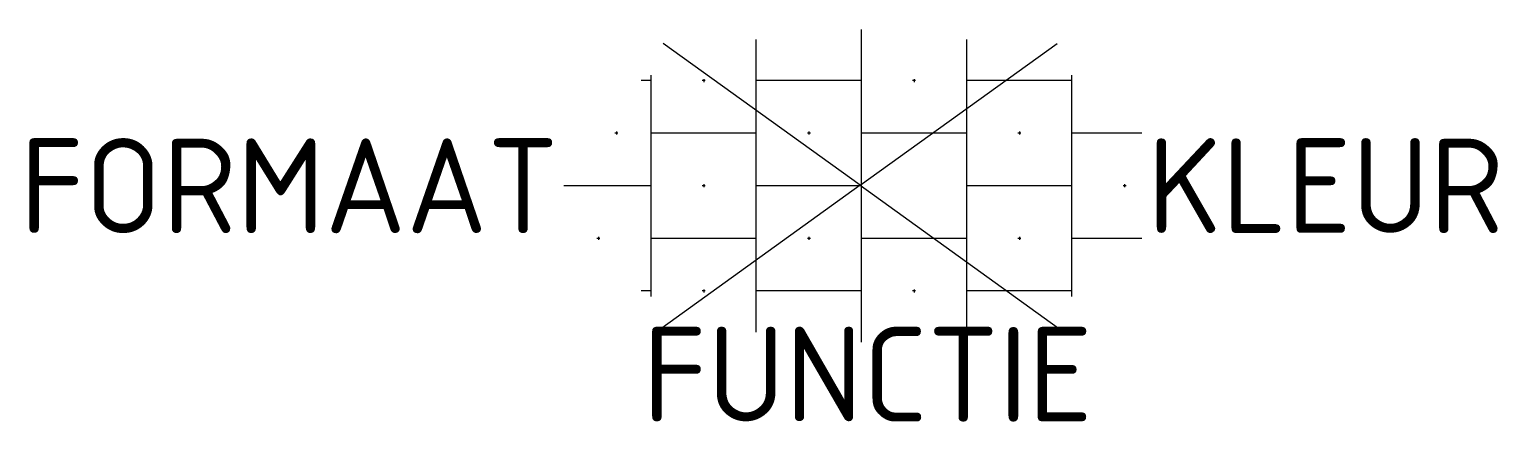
# Model space of a CAD drawing. Extents: x -15.8 to 12.1, y -4.5 to 3.
import ezdxf
from ezdxf.enums import TextEntityAlignment as Align

# ---------------------------------------------------------------- set-up
doc = ezdxf.new("R2010")
doc.units = 0
doc.styles.add('NLCS-ISO', font='NLCS-ISO.ttf')

msp = doc.modelspace()

# ---------------------------------------------------------------- linework, layer by layer
for p, q in [((0, -2.973), (0, 2.973)), ((-2, -2.781), (-2, 2.781)), ((2, -2.781), (2, 2.781)), ((-4, 2), (-4.186, 2)), ((-4, -2.103), (-4, 2.103)), ((-2.971, 2), (-3.029, 2)), ((-3, 2.029), (-3, 1.971)), ((0, 2), (-2, 2)), ((1.029, 2), (0.971, 2)), ((1, 2.029), (1, 1.971)), ((4, 2), (2, 2)), ((4, -2.103), (4, 2.103)), ((-4.629, 1), (-4.687, 1)), ((-4.658, 1.029), (-4.658, 0.971)), ((-2, 1), (-4, 1)), ((-0.971, 1), (-1.029, 1)), ((-1, 1.029), (-1, 0.971)), ((2, 1), (0, 1)), ((3.029, 1), (2.971, 1)), ((3, 1.029), (3, 0.971)), ((5.328, 1), (4, 1)), ((-4, 0), (-5.658, 0)), ((-2.971, 0), (-3.029, 0)), ((-3, 0.029), (-3, -0.029)), ((0, 0), (-2, 0)), ((5, 0.029), (5, -0.029)), ((4, 0), (2, 0)), ((5.029, 0), (4.971, 0)), ((-4.971, -1), (-5.029, -1)), ((-5, -0.971), (-5, -1.029)), ((-2, -1), (-4, -1)), ((-0.971, -1), (-1.029, -1)), ((-1, -0.971), (-1, -1.029)), ((2, -1), (0, -1)), ((3.029, -1), (2.971, -1)), ((3, -0.971), (3, -1.029)), ((5.328, -1), (4, -1)), ((-4, -2), (-4.186, -2)), ((-2.971, -2), (-3.029, -2)), ((-3, -1.971), (-3, -2.029)), ((0, -2), (-2, -2)), ((1.029, -2), (0.971, -2)), ((1, -1.971), (1, -2.029)), ((4, -2), (2, -2))]:
    msp.add_line(p, q)
at = {"ltscale": 0.1}
for q in [(-3.772, 2.706), (3.719, 2.706), (-3.798, -2.705), (3.744, -2.705)]:
    msp.add_line((-0.027, 0.01), q, dxfattribs=at)

# ---------------------------------------------------------------- texts
at = {"style": 'NLCS-ISO'}
msp.add_attdef('FORMAAT', text='40x40', height=1.8, dxfattribs=at).set_placement((-5.758, 0), align=Align.MIDDLE_RIGHT)
msp.add_attdef('KLEUR', text='G', height=1.8, dxfattribs=at).set_placement((5.428, 0), align=Align.MIDDLE_LEFT)
at = {"style": 'NLCS-ISO', "flags": 1}
msp.add_attdef('FUNCTIE', text='', height=1.8, dxfattribs=at).set_placement((0.116, -3.585), align=Align.MIDDLE_CENTER)

doc.saveas('drawing.dxf')
